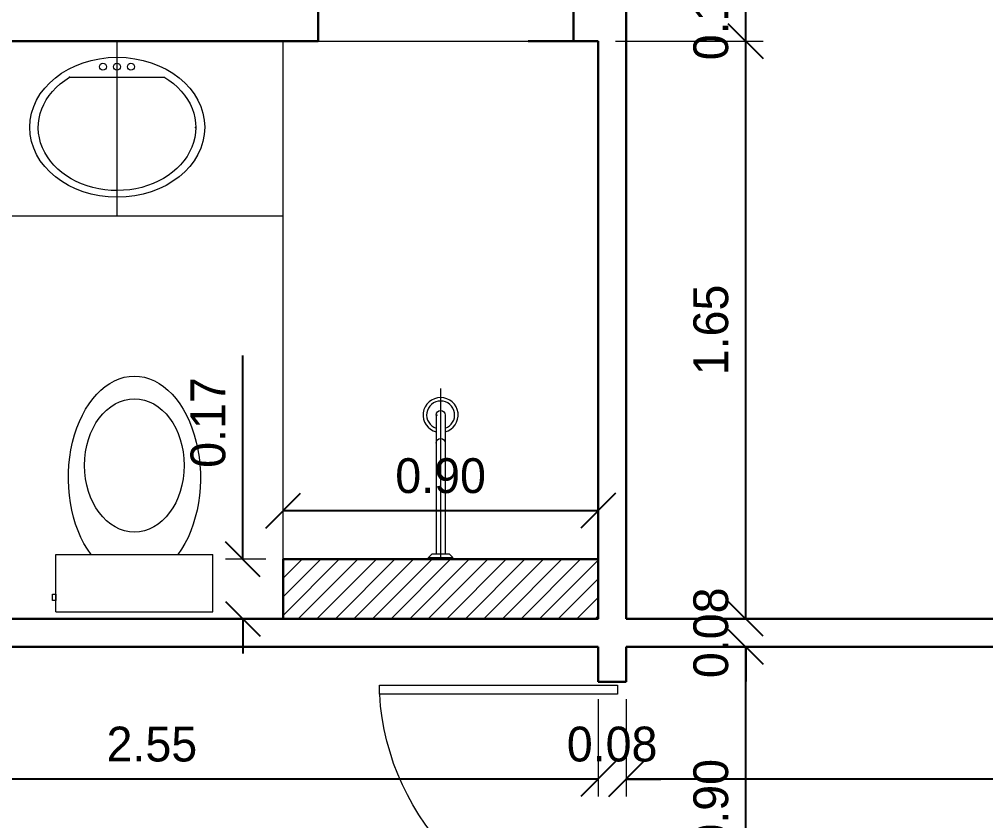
# Model space of a CAD drawing. Header units: metres. Extents: x 2.9 to 62.3, y 8 to 50.1.
# Drawn here: x 13.601 to 16.362, y 38.912 to 41.201 of the extents above; entities that cross this region are included whole.
import ezdxf

# ---------------------------------------------------------------- set-up
doc = ezdxf.new("R2010")
doc.units = ezdxf.units.M
doc.header["$MEASUREMENT"] = 0
doc.linetypes.add('DGN Style 4', pattern=[1.582636, 0.790824, -0.395412, 0.00098853, -0.395412])
doc.layers.get('Defpoints').update_dxf_attribs({"lineweight": 0})
for name, color, linetype, lineweight in [('24 - Textos Gerais', 7, 'Continuous', 0), ('CORNIJAS_VAR NA PLANTA PTIPO 1', 7, 'Continuous', 0), ('Level 14', 7, 'Continuous', 0), ('Level 36', 7, 'Continuous', 0), ('Level 43', 7, 'Continuous', 0), ('Level 45', 7, 'Continuous', 0), ('Level 7', 7, 'Continuous', 0)]:
    doc.layers.add(name, color=color, linetype=linetype, lineweight=lineweight)
doc.styles.add('Style-INTL_ENGINEERING', font='INTL_ENGINEERING.shx')
doc.dimstyles.get("Standard").update_dxf_attribs({"dimtxt": 0.18, "dimasz": 0.18, "dimexe": 0.18, "dimexo": 0.0625, "dimgap": 0.09, "dimtad": 0, "dimtih": 1, "dimtoh": 1, "dimdec": 4, "dimzin": 1, "dimdsep": 46, "dimtxsty": 'Standard', "dimcen": 0, "dimadec": 0, "dimazin": 0, "dimtfac": 1, "dimtdec": 4, "dimtofl": 0, "dimtmove": 0, "dimatfit": 3, "dimfxl": 0, "dimtolj": 1, "dimtzin": 1, "dimarcsym": 0})

# ---------------------------------------------------------------- blocks, each defined once
blk = doc.blocks.new('_Oblique')
at = {"color": 0, "linetype": 'ByBlock', "lineweight": -2}
blk.add_line((0.5, 0.5), (-0.5, -0.5), dxfattribs=at)
blk = doc.blocks.new('*D251')
at = {"layer": 'Defpoints', "color": 0, "linetype": 'Continuous', "lineweight": 0}
for p in [(15.3346, 39.409), (15.6763, 39.409), (15.8045, 38.509)]:
    blk.add_point(p, dxfattribs=at)
at = {"layer": 'Level 43', "color": 2, "linetype": 'Continuous', "lineweight": 0}
for p, q in [((15.3841, 39.409), (15.7258, 39.409)), ((15.755, 38.509), (15.6268, 38.509))]:
    blk.add_line(p, q, dxfattribs=at)
at = {"layer": 'Level 43', "color": 0, "linetype": 'Continuous', "lineweight": -2}
blk.add_line((15.6763, 38.509), (15.6763, 39.409), dxfattribs=at)
at = {"layer": 'Level 43', "color": 0, "linetype": 'Continuous', "lineweight": -2, "xscale": 0.0995, "yscale": 0.0995, "zscale": 0.0995}
for p, rotation in [((15.6763, 39.409), 90), ((15.6763, 38.509), 270)]:
    blk.add_blockref('_Oblique', p, dxfattribs=dict(at, rotation=rotation))
at = {"layer": 'Level 43', "color": 0, "linetype": 'Continuous', "lineweight": 0, "insert": (15.5771, 38.959), "char_height": 0.0995, "attachment_point": 5, "rotation": 90, "style": 'Style-INTL_ENGINEERING'}
blk.add_mtext('0.90', dxfattribs=at)
blk = doc.blocks.new('*D252')
at = {"layer": 'Defpoints', "color": 0, "linetype": 'Continuous', "lineweight": 0}
for p in [(15.3346, 39.489), (15.6763, 39.489), (15.3346, 39.409)]:
    blk.add_point(p, dxfattribs=at)
at = {"layer": 'Level 43', "color": 0, "linetype": 'Continuous', "lineweight": -2}
for p, q in [((15.6763, 39.489), (15.6763, 39.5885)), ((15.6763, 39.409), (15.6763, 39.3095))]:
    blk.add_line(p, q, dxfattribs=at)
at = {"layer": 'Level 43', "color": 2, "linetype": 'Continuous', "lineweight": 0}
for p, q in [((15.3841, 39.489), (15.7258, 39.489)), ((15.3841, 39.409), (15.7258, 39.409))]:
    blk.add_line(p, q, dxfattribs=at)
at = {"layer": 'Level 43', "color": 0, "linetype": 'Continuous', "lineweight": -2, "xscale": 0.0995, "yscale": 0.0995, "zscale": 0.0995}
for p, rotation in [((15.6763, 39.489), 270), ((15.6763, 39.409), 90)]:
    blk.add_blockref('_Oblique', p, dxfattribs=dict(at, rotation=rotation))
at = {"layer": 'Level 43', "color": 0, "linetype": 'Continuous', "lineweight": 0, "insert": (15.5771, 39.449), "char_height": 0.0995, "attachment_point": 5, "rotation": 90, "style": 'Style-INTL_ENGINEERING'}
blk.add_mtext('0.08', dxfattribs=at)
blk = doc.blocks.new('*D253')
at = {"layer": 'Defpoints', "color": 0, "linetype": 'Continuous', "lineweight": 0}
for p in [(15.2545, 41.139), (15.6763, 41.139), (15.3346, 39.489)]:
    blk.add_point(p, dxfattribs=at)
at = {"layer": 'Level 43', "color": 2, "linetype": 'Continuous', "lineweight": 0}
for p, q in [((15.304, 41.139), (15.7258, 41.139)), ((15.3841, 39.489), (15.7258, 39.489))]:
    blk.add_line(p, q, dxfattribs=at)
at = {"layer": 'Level 43', "color": 0, "linetype": 'Continuous', "lineweight": -2}
blk.add_line((15.6763, 39.489), (15.6763, 41.139), dxfattribs=at)
at = {"layer": 'Level 43', "color": 0, "linetype": 'Continuous', "lineweight": -2, "xscale": 0.0995, "yscale": 0.0995, "zscale": 0.0995}
for p, rotation in [((15.6763, 41.139), 90), ((15.6763, 39.489), 270)]:
    blk.add_blockref('_Oblique', p, dxfattribs=dict(at, rotation=rotation))
at = {"layer": 'Level 43', "color": 0, "linetype": 'Continuous', "lineweight": 0, "insert": (15.5771, 40.314), "char_height": 0.0995, "attachment_point": 5, "rotation": 90, "style": 'Style-INTL_ENGINEERING'}
blk.add_mtext('1.65', dxfattribs=at)
blk = doc.blocks.new('*D254')
at = {"layer": 'Defpoints', "color": 0, "linetype": 'Continuous', "lineweight": 0}
for p in [(15.1845, 41.289), (15.6763, 41.289), (15.2545, 41.139)]:
    blk.add_point(p, dxfattribs=at)
at = {"layer": 'Level 43', "color": 2, "linetype": 'Continuous', "lineweight": 0}
for p, q in [((15.234, 41.289), (15.7258, 41.289)), ((15.304, 41.139), (15.7258, 41.139))]:
    blk.add_line(p, q, dxfattribs=at)
at = {"layer": 'Level 43', "color": 0, "linetype": 'Continuous', "lineweight": -2}
blk.add_line((15.6763, 41.139), (15.6763, 41.289), dxfattribs=at)
at = {"layer": 'Level 43', "color": 0, "linetype": 'Continuous', "lineweight": -2, "xscale": 0.0995, "yscale": 0.0995, "zscale": 0.0995}
for p, rotation in [((15.6763, 41.289), 90), ((15.6763, 41.139), 270)]:
    blk.add_blockref('_Oblique', p, dxfattribs=dict(at, rotation=rotation))
at = {"layer": 'Level 43', "color": 0, "linetype": 'Continuous', "lineweight": 0, "insert": (15.5771, 41.214), "char_height": 0.0995, "attachment_point": 5, "rotation": 90, "style": 'Style-INTL_ENGINEERING'}
blk.add_mtext('0.15', dxfattribs=at)
blk = doc.blocks.new('*D275')
at = {"layer": 'Defpoints', "color": 0, "linetype": 'Continuous', "lineweight": 0}
for p in [(17.83455, 39.48904), (15.33452, 39.30904), (15.33452, 39.03119)]:
    blk.add_point(p, dxfattribs=at)
at = {"layer": 'Level 43', "color": 2, "linetype": 'Continuous', "lineweight": 0}
for p, q in [((17.83455, 39.43954), (17.83455, 38.98169)), ((15.33452, 39.25954), (15.33452, 38.98169))]:
    blk.add_line(p, q, dxfattribs=at)
at = {"layer": 'Level 43', "color": 0, "linetype": 'Continuous', "lineweight": -2}
blk.add_line((17.83455, 39.03119), (15.33452, 39.03119), dxfattribs=at)
at = {"layer": 'Level 43', "color": 0, "linetype": 'Continuous', "lineweight": -2, "xscale": 0.0995, "yscale": 0.0995, "zscale": 0.0995, "rotation": 180}
blk.add_blockref('_Oblique', (15.33452, 39.03119), dxfattribs=at)
at = {"layer": 'Level 43', "color": 0, "linetype": 'Continuous', "lineweight": -2, "xscale": 0.0995, "yscale": 0.0995, "zscale": 0.0995}
blk.add_blockref('_Oblique', (17.83455, 39.03119), dxfattribs=at)
at = {"layer": 'Level 43', "color": 0, "linetype": 'Continuous', "lineweight": 0, "insert": (16.584535, 39.13044), "char_height": 0.0995, "attachment_point": 5, "style": 'Style-INTL_ENGINEERING'}
blk.add_mtext('2.50', dxfattribs=at)
blk = doc.blocks.new('*D276')
at = {"layer": 'Defpoints', "color": 0, "linetype": 'Continuous', "lineweight": 0}
for p in [(15.25452, 39.30905), (15.33452, 39.30904), (15.25452, 39.03119)]:
    blk.add_point(p, dxfattribs=at)
at = {"layer": 'Level 43', "color": 2, "linetype": 'Continuous', "lineweight": 0}
for p, q in [((15.25452, 39.25955), (15.25452, 38.98169)), ((15.33452, 39.25954), (15.33452, 38.98169))]:
    blk.add_line(p, q, dxfattribs=at)
at = {"layer": 'Level 43', "color": 0, "linetype": 'Continuous', "lineweight": -2}
for p, q in [((15.25452, 39.03119), (15.15502, 39.03119)), ((15.33452, 39.03119), (15.43402, 39.03119))]:
    blk.add_line(p, q, dxfattribs=at)
at = {"layer": 'Level 43', "color": 0, "linetype": 'Continuous', "lineweight": -2, "xscale": 0.0995, "yscale": 0.0995, "zscale": 0.0995}
blk.add_blockref('_Oblique', (15.25452, 39.03119), dxfattribs=at)
at = {"layer": 'Level 43', "color": 0, "linetype": 'Continuous', "lineweight": -2, "xscale": 0.0995, "yscale": 0.0995, "zscale": 0.0995, "rotation": 180}
blk.add_blockref('_Oblique', (15.33452, 39.03119), dxfattribs=at)
at = {"layer": 'Level 43', "color": 0, "linetype": 'Continuous', "lineweight": 0, "insert": (15.29452, 39.13044), "char_height": 0.0995, "attachment_point": 5, "style": 'Style-INTL_ENGINEERING'}
blk.add_mtext('0.08', dxfattribs=at)
blk = doc.blocks.new('*D277')
at = {"layer": 'Defpoints', "color": 0, "linetype": 'Continuous', "lineweight": 0}
for p in [(12.70452, 39.48904), (15.25452, 39.30905), (12.70452, 39.03119)]:
    blk.add_point(p, dxfattribs=at)
at = {"layer": 'Level 43', "color": 2, "linetype": 'Continuous', "lineweight": 0}
for p, q in [((12.70452, 39.43954), (12.70452, 38.98169)), ((15.25452, 39.25955), (15.25452, 38.98169))]:
    blk.add_line(p, q, dxfattribs=at)
at = {"layer": 'Level 43', "color": 0, "linetype": 'Continuous', "lineweight": -2}
blk.add_line((15.25452, 39.03119), (12.70452, 39.03119), dxfattribs=at)
at = {"layer": 'Level 43', "color": 0, "linetype": 'Continuous', "lineweight": -2, "xscale": 0.0995, "yscale": 0.0995, "zscale": 0.0995, "rotation": 180}
blk.add_blockref('_Oblique', (12.70452, 39.03119), dxfattribs=at)
at = {"layer": 'Level 43', "color": 0, "linetype": 'Continuous', "lineweight": -2, "xscale": 0.0995, "yscale": 0.0995, "zscale": 0.0995}
blk.add_blockref('_Oblique', (15.25452, 39.03119), dxfattribs=at)
at = {"layer": 'Level 43', "color": 0, "linetype": 'Continuous', "lineweight": 0, "insert": (13.97952, 39.13044), "char_height": 0.0995, "attachment_point": 5, "style": 'Style-INTL_ENGINEERING'}
blk.add_mtext('2.55', dxfattribs=at)
blk = doc.blocks.new('*D312')
at = {"layer": 'Defpoints', "color": 0, "linetype": 'Continuous', "lineweight": 0}
for p in [(14.2395, 39.659), (14.3545, 39.659), (14.3545, 39.489)]:
    blk.add_point(p, dxfattribs=at)
at = {"layer": 'Level 43', "color": 0, "linetype": 'Continuous', "lineweight": -2}
for p, q in [((14.2395, 39.659), (14.2395, 40.2413)), ((14.2395, 39.489), (14.2395, 39.3895))]:
    blk.add_line(p, q, dxfattribs=at)
at = {"layer": 'Level 43', "color": 2, "linetype": 'Continuous', "lineweight": 0}
for p, q in [((14.305, 39.659), (14.19, 39.659)), ((14.305, 39.489), (14.19, 39.489))]:
    blk.add_line(p, q, dxfattribs=at)
at = {"layer": 'Level 43', "color": 0, "linetype": 'Continuous', "lineweight": -2, "xscale": 0.0995, "yscale": 0.0995, "zscale": 0.0995}
for p, rotation in [((14.2395, 39.659), 270), ((14.2395, 39.489), 90)]:
    blk.add_blockref('_Oblique', p, dxfattribs=dict(at, rotation=rotation))
at = {"layer": 'Level 43', "color": 0, "linetype": 'Continuous', "lineweight": 0, "insert": (14.1403, 40.0497), "char_height": 0.0995, "attachment_point": 5, "rotation": 90, "style": 'Style-INTL_ENGINEERING'}
blk.add_mtext('0.17', dxfattribs=at)
blk = doc.blocks.new('*D313')
at = {"layer": 'Defpoints', "color": 0, "linetype": 'Continuous', "lineweight": 0}
for p in [(15.25452, 39.79802), (14.35452, 39.65904), (15.25452, 39.65904)]:
    blk.add_point(p, dxfattribs=at)
at = {"layer": 'Level 43', "color": 2, "linetype": 'Continuous', "lineweight": 0}
for p, q in [((14.35452, 39.70854), (14.35452, 39.84752)), ((15.25452, 39.70854), (15.25452, 39.84752))]:
    blk.add_line(p, q, dxfattribs=at)
at = {"layer": 'Level 43', "color": 0, "linetype": 'Continuous', "lineweight": -2}
blk.add_line((14.35452, 39.79802), (15.25452, 39.79802), dxfattribs=at)
at = {"layer": 'Level 43', "color": 0, "linetype": 'Continuous', "lineweight": -2, "xscale": 0.0995, "yscale": 0.0995, "zscale": 0.0995, "rotation": 180}
blk.add_blockref('_Oblique', (14.35452, 39.79802), dxfattribs=at)
at = {"layer": 'Level 43', "color": 0, "linetype": 'Continuous', "lineweight": -2, "xscale": 0.0995, "yscale": 0.0995, "zscale": 0.0995}
blk.add_blockref('_Oblique', (15.25452, 39.79802), dxfattribs=at)
at = {"layer": 'Level 43', "color": 0, "linetype": 'Continuous', "lineweight": 0, "insert": (14.80452, 39.89727), "char_height": 0.0995, "attachment_point": 5, "style": 'Style-INTL_ENGINEERING'}
blk.add_mtext('0.90', dxfattribs=at)
blk = doc.blocks.new('*U498')
at = {"layer": '24 - Textos Gerais', "color": 172, "linetype": 'Continuous', "lineweight": 0}
for p, q in [((-0.2441, 0.035), (-0.2441, -0.035)), ((-0.2441, 0.035), (-0.2391, 0.035)), ((-0.2391, 0.035), (-0.2391, -0.035)), ((-0.2291, 0.025), (-0.2391, 0.035)), ((-0.2291, -0.025), (-0.2291, 0.025)), ((0.168, 0.0125), (-0.2291, 0.0125)), ((-0.2391, -0.035), (-0.2291, -0.025)), ((0.168, -0.0125), (-0.2291, -0.0125)), ((-0.2441, -0.035), (-0.2391, -0.035))]:
    blk.add_line(p, q, dxfattribs=at)
at = {"layer": '24 - Textos Gerais', "color": 172, "linetype": 'DGN Style 4', "lineweight": 13}
blk.add_line((0.2441, 0), (-0.2441, 0), dxfattribs=at)
at = {"layer": '24 - Textos Gerais', "color": 172, "linetype": 'Continuous', "lineweight": 0}
for radius, start, end in [(0.05, 194.4775, 165.5225), (0.04, 198.21, 161.79)]:
    blk.add_arc((0.168, 0), radius, start, end, dxfattribs=at)
at = {"layer": '24 - Textos Gerais', "color": 172, "linetype": 'Continuous', "lineweight": 0, "extrusion": (0, 0, -1)}
for centre in [(-0.088, 0), (-0.168, 0)]:
    blk.add_arc(centre, 0.0125, 90, 270, dxfattribs=at)
at = {"layer": '24 - Textos Gerais', "color": 172, "linetype": 'Continuous', "lineweight": 0}
blk.add_point((0.168, 0.011), dxfattribs=at)
blk = doc.blocks.new('SANCXP')
at = {"layer": '24 - Textos Gerais', "color": 172, "linetype": 'Continuous', "lineweight": 0}
for p, q in [((0.06, -0.4488), (0.06, 0.4488)), ((0.06, 0.4488), (0.3864, 0.4488)), ((0.3864, -0.4488), (0.3864, 0.4488)), ((0.06, -0.4488), (0.3864, -0.4488))]:
    blk.add_line(p, q, dxfattribs=at)
at = {"layer": '24 - Textos Gerais', "color": 172, "linetype": 'Continuous', "lineweight": 0, "extrusion": (0, 0, -1), "flags": 128}
blk.add_lwpolyline([(-0.1252, -0.4682), (-0.1601, -0.4682), (-0.1601, -0.4492), (-0.1252, -0.4492)], close=True, dxfattribs=at)
at = {"layer": '24 - Textos Gerais', "color": 172, "linetype": 'Continuous', "lineweight": 0}
blk.add_ellipse((0.825, 0.0001), major_axis=(-0.5814, 0), ratio=0.649123, start_param=0.716078, end_param=5.567107, dxfattribs=at)
at = {"layer": '24 - Textos Gerais', "color": 172, "linetype": 'Continuous', "lineweight": 0, "extrusion": (0, 0, -1)}
blk.add_ellipse((0.8964, 0.0001), major_axis=(0.381, 0), ratio=0.746923, dxfattribs=at)
blk = doc.blocks.new('*U501')
at = {"layer": '24 - Textos Gerais', "color": 172, "linetype": 'Continuous', "lineweight": 13}
blk.add_line((-0.147, -0.136), (-0.147, 0.133), dxfattribs=at)
at = {"layer": '24 - Textos Gerais', "color": 172, "linetype": 'DGN Style 4', "lineweight": 13}
blk.add_line((-0.25, -0.001), (0.25, -0.001), dxfattribs=at)
at = {"layer": '24 - Textos Gerais', "color": 172, "linetype": 'Continuous', "lineweight": 13}
for centre in [(-0.177, 0.039), (-0.177, -0.001), (-0.177, -0.041)]:
    blk.add_circle(centre, 0.01, dxfattribs=at)
blk.add_ellipse((-0.004, 0), major_axis=(0, 0.25), ratio=0.8, dxfattribs=at)
at = {"layer": '24 - Textos Gerais', "color": 172, "linetype": 'Continuous', "lineweight": 13, "extrusion": (0, 0, -1)}
blk.add_ellipse((-0.0033, -0.0006), major_axis=(0, 0.225), ratio=0.8, start_param=5.350888, end_param=10.349301, dxfattribs=at)
at = {"layer": '24 - Textos Gerais', "color": 172, "linetype": 'Continuous', "lineweight": 13}
for p in [(-0.003, 0.224), (-0.003, 0.224), (-0.147, -0.136)]:
    blk.add_point(p, dxfattribs=at)
blk = doc.blocks.new('*U497')
at = {"layer": 'Level 36', "color": 172, "linetype": 'Continuous', "lineweight": 13}
for p, q in [((-16.145, 1.58), (-16.145, 3.23)), ((-16.145, 2.73), (-17.795, 2.73)), ((-16.145, 2.73), (-17.795, 2.73))]:
    blk.add_line(p, q, dxfattribs=at)
at = {"layer": '24 - Textos Gerais', "color": 172, "linetype": 'Continuous', "lineweight": 13, "rotation": 270}
blk.add_blockref('*U501', (-16.619, 2.98), dxfattribs=at)
at = {"layer": '24 - Textos Gerais', "color": 172, "linetype": 'Continuous', "lineweight": 0, "extrusion": (0, 0, -1), "xscale": 0.5000000000216841, "yscale": 0.5000000000216841, "zscale": 0.5000000000216841, "rotation": 89.99946639056465}
blk.add_blockref('SANCXP', (16.57, 1.57), dxfattribs=at)
at = {"layer": '24 - Textos Gerais', "color": 172, "linetype": 'Continuous', "lineweight": 0, "rotation": 90}
blk.add_blockref('*U498', (-15.695, 1.9941), dxfattribs=at)
blk = doc.blocks.new('P70D_1')
at = {"layer": 'Level 14', "color": 7, "linetype": 'Continuous', "lineweight": 13}
for p, q in [((0.035, 0.705), (0.01, 0.705)), ((0.01, 0.705), (0.01, 0.025)), ((0.035, 0.025), (0.035, 0.705)), ((0.01, 0.025), (0.035, 0.025))]:
    blk.add_line(p, q, dxfattribs=at)
blk.add_ellipse((0.0073, 0.032), major_axis=(0.6611, -0.2141), ratio=0.965677, start_param=0.313159, end_param=1.833935, dxfattribs=at)
at = {"layer": 'Level 7', "color": 7, "linetype": 'Continuous', "lineweight": 30}
for p, q in [((0, 0), (0, 0.08)), ((0.7, 0), (0.7, 0.08))]:
    blk.add_line(p, q, dxfattribs=at)

msp = doc.modelspace()

# ---------------------------------------------------------------- linework, layer by layer
at = {"layer": 'CORNIJAS_VAR NA PLANTA PTIPO 1', "color": 7, "linetype": 'Continuous', "lineweight": 30}
for p, q in [((15.3346, 39.489), (15.3346, 41.364)), ((14.4545, 41.139), (12.7045, 41.139)), ((15.2545, 41.139), (15.0545, 41.139)), ((15.2545, 39.489), (15.2545, 41.139)), ((15.2545, 39.489), (13.5045, 39.489)), ((17.0345, 39.489), (15.3346, 39.489)), ((15.2545, 39.409), (13.5045, 39.409)), ((15.2545, 39.409), (15.2545, 39.3091)), ((15.3346, 39.309), (15.3346, 39.409)), ((17.0348, 39.409), (15.3346, 39.409))]:
    msp.add_line(p, q, dxfattribs=at)
at = {"layer": 'Level 45', "color": 6, "linetype": 'Continuous', "lineweight": 0}
for p, q in [((14.3545, 39.4987), (14.5148, 39.659)), ((14.3545, 39.5518), (14.4618, 39.659)), ((14.3545, 39.6048), (14.4088, 39.659)), ((14.3545, 39.6578), (14.3557, 39.659)), ((14.3979, 39.489), (14.5679, 39.659)), ((14.4509, 39.489), (14.6209, 39.659)), ((14.5039, 39.489), (14.6739, 39.659)), ((14.557, 39.489), (14.727, 39.659)), ((14.61, 39.489), (14.78, 39.659)), ((14.663, 39.489), (14.833, 39.659)), ((14.7161, 39.489), (14.8861, 39.659)), ((14.7691, 39.489), (14.9391, 39.659)), ((14.8221, 39.489), (14.9921, 39.659)), ((14.8752, 39.489), (15.0452, 39.659)), ((14.9282, 39.489), (15.0982, 39.659)), ((14.9812, 39.489), (15.1512, 39.659)), ((15.0343, 39.489), (15.2043, 39.659)), ((15.0873, 39.489), (15.2545, 39.6563)), ((15.1403, 39.489), (15.2545, 39.6032)), ((15.1934, 39.489), (15.2545, 39.5502)), ((15.2464, 39.489), (15.2545, 39.4972))]:
    msp.add_line(p, q, dxfattribs=at)
at = {"layer": 'Level 45', "color": 6, "linetype": 'Continuous', "lineweight": 30, "flags": 128}
msp.add_lwpolyline([(14.3545, 39.489), (14.3545, 39.659), (15.2545, 39.659), (15.2545, 39.489)], close=True, dxfattribs=at)
at = {"layer": 'Level 7', "color": 7, "linetype": 'Continuous', "lineweight": 30}
for p, q in [((14.4545, 41.289), (14.4545, 41.139)), ((15.1845, 41.289), (15.1845, 41.139))]:
    msp.add_line(p, q, dxfattribs=at)
at = {"layer": 'Level 7', "color": 7, "linetype": 'Continuous', "lineweight": 0}
msp.add_line((14.4545, 41.139), (15.1845, 41.139), dxfattribs=at)

# ---------------------------------------------------------------- block references
at = {"layer": 'Level 36', "color": 172, "linetype": 'Continuous', "lineweight": 13}
msp.add_blockref('*U497', (30.4996, 37.909), dxfattribs=at)
at = {"layer": 'Level 7', "color": 7, "linetype": 'Continuous', "lineweight": 30, "xscale": 1.000004656718361, "yscale": -1.000004656718361, "rotation": 270.0008004104258}
msp.add_blockref('P70D_1', (15.3345, 39.309), dxfattribs=at)

# ---------------------------------------------------------------- dimensions: what is measured, and where the dimension line sits
at = {"layer": 'Level 43', "color": 2, "linetype": 'Continuous', "lineweight": 0}
for base, p1, p2, angle, picture, middle in [((15.6763, 41.289), (15.2545, 41.139), (15.1845, 41.289), 90, '*D254', (15.6763, 41.214)), ((15.6763, 39.489), (15.3346, 39.409), (15.3346, 39.489), 90, '*D252', (15.6763, 39.449)), ((15.2545, 39.0312), (15.3345, 39.309), (15.2545, 39.3091), 180, '*D276', (15.2945, 39.0312))]:
    dim = msp.add_linear_dim(base=base, p1=p1, p2=p2, angle=angle, dimstyle='Standard', override={"dimtxt": 0.0995, "dimasz": 0.0995, "dimexe": 0.0495, "dimexo": 0.0495, "dimgap": 0.0495, "dimtad": 1, "dimtih": 0, "dimtoh": 0, "dimdec": 2, "dimzin": 3, "dimtxsty": 'Style-INTL_ENGINEERING', "dimblk": 'Oblique', "dimclre": 2, "dimtdec": 2, "dimatfit": 1, "dimtolj": 0, "dimtzin": 3, "dimlwe": 0}, dxfattribs=at)
    dim.commit()
    dim.dimension.update_dxf_attribs({"geometry": picture, "text_midpoint": middle, "dimtype": 160})
for base, p1, p2, angle, override, picture, middle in [((15.6763, 41.139), (15.3346, 39.489), (15.2545, 41.139), 90, {"dimtxt": 0.0995, "dimasz": 0.0995, "dimexe": 0.0495, "dimexo": 0.0495, "dimgap": 0.0495, "dimtad": 1, "dimtih": 0, "dimtoh": 0, "dimdec": 2, "dimzin": 3, "dimtxsty": 'Style-INTL_ENGINEERING', "dimblk": 'Oblique', "dimclre": 2, "dimtdec": 2, "dimatfit": 1, "dimtolj": 0, "dimtzin": 3, "dimlwe": 0}, '*D253', (15.5771, 40.314)), ((14.2395, 39.659), (14.3545, 39.489), (14.3545, 39.659), 90, {"dimtxt": 0.0995, "dimasz": 0.0995, "dimexe": 0.0495, "dimexo": 0.0495, "dimgap": 0.0495, "dimtad": 1, "dimtih": 0, "dimtoh": 0, "dimdec": 2, "dimzin": 3, "dimtxsty": 'Style-INTL_ENGINEERING', "dimblk": 'Oblique', "dimclre": 2, "dimtdec": 2, "dimatfit": 1, "dimfrac": 2, "dimtolj": 0, "dimtzin": 3, "dimlwe": 0}, '*D312', (14.1403, 40.0497)), ((12.7045, 39.0312), (15.2545, 39.3091), (12.7045, 39.489), 180, {"dimtxt": 0.0995, "dimasz": 0.0995, "dimexe": 0.0495, "dimexo": 0.0495, "dimgap": 0.0495, "dimtad": 1, "dimtih": 0, "dimtoh": 0, "dimdec": 2, "dimzin": 3, "dimtxsty": 'Style-INTL_ENGINEERING', "dimblk": 'Oblique', "dimclre": 2, "dimtdec": 2, "dimatfit": 1, "dimtolj": 0, "dimtzin": 3, "dimlwe": 0}, '*D277', (13.9795, 39.1304)), ((15.3345, 39.0312), (17.8346, 39.489), (15.3345, 39.309), 180, {"dimtxt": 0.0995, "dimasz": 0.0995, "dimexe": 0.0495, "dimexo": 0.0495, "dimgap": 0.0495, "dimtad": 1, "dimtih": 0, "dimtoh": 0, "dimdec": 2, "dimzin": 3, "dimtxsty": 'Style-INTL_ENGINEERING', "dimblk": 'Oblique', "dimclre": 2, "dimtdec": 2, "dimatfit": 1, "dimtolj": 0, "dimtzin": 3, "dimlwe": 0}, '*D275', (16.5845, 39.1304)), ((15.6763, 39.409), (15.8045, 38.509), (15.3346, 39.409), 90, {"dimtxt": 0.0995, "dimasz": 0.0995, "dimexe": 0.0495, "dimexo": 0.0495, "dimgap": 0.0495, "dimtad": 1, "dimtih": 0, "dimtoh": 0, "dimdec": 2, "dimzin": 3, "dimtxsty": 'Style-INTL_ENGINEERING', "dimblk": 'Oblique', "dimclre": 2, "dimtdec": 2, "dimatfit": 1, "dimtolj": 0, "dimtzin": 3, "dimlwe": 0}, '*D251', (15.5771, 38.959))]:
    dim = msp.add_linear_dim(base=base, p1=p1, p2=p2, angle=angle, dimstyle='Standard', override=override, dxfattribs=at)
    dim.commit()
    dim.dimension.update_dxf_attribs({"geometry": picture, "text_midpoint": middle})
dim = msp.add_linear_dim(base=(15.2545, 39.798), p1=(14.3545, 39.659), p2=(15.2545, 39.659), dimstyle='Standard', override={"dimtxt": 0.0995, "dimasz": 0.0995, "dimexe": 0.0495, "dimexo": 0.0495, "dimgap": 0.0495, "dimtad": 1, "dimtih": 0, "dimtoh": 0, "dimdec": 2, "dimzin": 3, "dimtxsty": 'Style-INTL_ENGINEERING', "dimblk": 'Oblique', "dimclre": 2, "dimtdec": 2, "dimatfit": 1, "dimfrac": 2, "dimtolj": 0, "dimtzin": 3, "dimlwe": 0}, dxfattribs=at)
dim.commit()
dim.dimension.update_dxf_attribs({"geometry": '*D313', "text_midpoint": (14.8045, 39.8973)})

doc.saveas('drawing.dxf')
